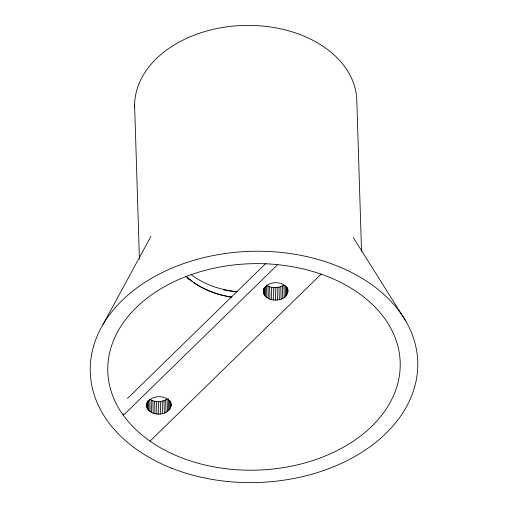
<?xml version="1.0" encoding="UTF-8"?>
<svg xmlns="http://www.w3.org/2000/svg" width="508" height="508" viewBox="0 0 508 508"><rect width="100%" height="100%" fill="white"/><g stroke="black" fill="none" stroke-linecap="round" stroke-linejoin="round"><path stroke-width="0.76" d="M171.139 405.27C169.64 392.97 146.006 394.214 146.71 406.908C150.209 417.862 171.672 416.039 171.088 403.714M263.462 288.652C260.725 303.403 288.69 304 287.865 289.725M263.512 290.208C266.878 279.965 286.258 280.029 287.915 291.274M103.054 324.428L150.952 236.341M127.476 398.482L265.963 263.296M277.705 264.643L123.33 415.341C130.683 425.393 139.859 433.978 150.006 441.166A146.266 103.245 -1.8 0 0 371.805 426.25A146.266 103.245 -1.8 0 0 321.132 274.123C307.08 269.297 292.475 266.198 277.705 264.643A146.266 103.245 -1.8 0 0 136.195 307.6A146.266 103.245 -1.8 0 0 123.33 415.341L123.279 413.785M150.006 441.166L321.132 274.123M266.897 297.656L266.51 285.229C271.64 288.588 278.809 288.442 283.877 285.026L284.27 297.453M150.12 411.645L149.727 399.218C154.864 402.577 162.027 402.431 167.1 399.015L167.494 411.442M232.029 297.053C215.087 294.843 198.501 287.953 185.947 276.187L192.119 281.254M231.223 297.104C217.983 294.907 205.118 290.246 193.942 282.746M353.39 237.674L405.67 320.885M361.55 251.701L356.864 102.597A111.163 78.467 -1.8 0 0 244.742 25.425A111.163 78.467 -1.8 0 0 134.633 107.499M287.725 288.366L287.776 289.922M287.611 287.973L287.757 292.633M287.071 286.976L287.293 293.967M286.277 286.69L286.544 295.231M285.185 285.528L285.528 296.405M282.404 285.928L282.797 298.355M280.759 286.658L281.146 299.085M278.968 287.198L279.362 299.625M277.095 287.541L277.482 299.968M275.171 287.668L275.565 300.095M273.253 287.585L273.641 300.012M271.38 287.287L271.767 299.714M269.602 286.791L269.996 299.212M267.964 286.099L268.357 298.526M265.335 286.537L265.652 296.634M264.414 287.719L264.655 295.485M263.76 288.798L263.931 294.24M263.392 289.814L263.493 292.919M170.828 401.968L170.974 406.629M170.294 400.964L170.517 407.956M169.501 400.679L169.767 409.219M168.383 398.742L168.751 410.394M165.627 399.917L166.021 412.344M163.976 400.647L164.37 413.074M162.192 401.193L162.585 413.62M160.318 401.53L160.706 413.957M158.394 401.657L158.788 414.084M156.477 401.574L156.864 414.001M154.603 401.282L154.991 413.709M152.825 400.78L153.219 413.207M151.187 400.088L151.581 412.515M148.558 400.533L148.876 410.629M147.612 400.933L147.879 409.48M146.983 402.793L147.155 408.229M146.59 403.028L146.71 406.908M134.601 105.194L139.44 259.061M237.287 291.783A90.684 64.014 -1.8 0 1 234.944 291.573M233.388 291.408A90.684 64.014 -1.8 0 1 223.387 289.858M237.096 291.675A78.981 55.753 -1.8 0 1 191.313 274.758M191.453 280.841A93.612 66.078 -1.8 0 1 190.106 280.099M188.779 279.33A93.612 66.078 -1.8 0 1 187.471 278.543M171.298 468.059A163.817 115.633 -1.8 0 0 417.773 365.004A163.817 115.633 -1.8 0 0 172.93 267.703A163.817 115.633 -1.8 0 0 171.298 468.059"/></g></svg>
